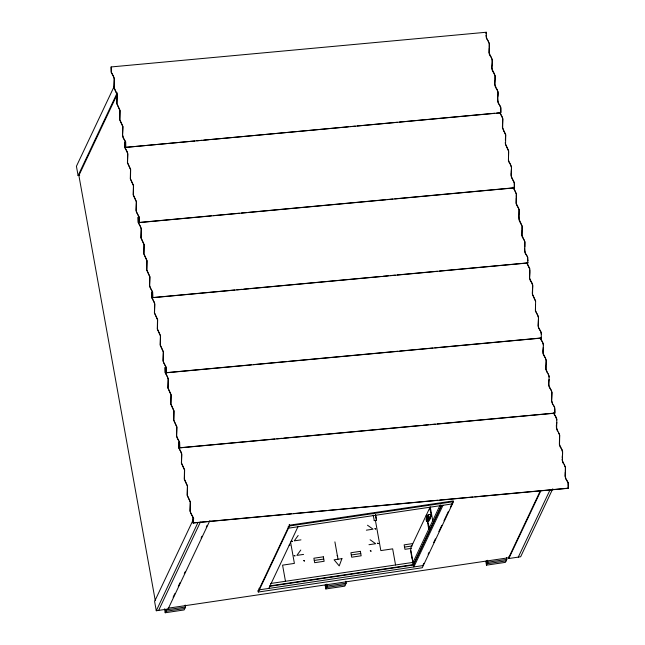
<?xml version="1.0" encoding="UTF-8"?>
<svg xmlns="http://www.w3.org/2000/svg" width="645" height="645" viewBox="0 0 645 645"><rect width="100%" height="100%" fill="white"/><g stroke="black" fill="none" stroke-linecap="round" stroke-linejoin="round"><path stroke-width="0.97" d="M491.732 66.685C492.369 62.984 493.03 58.421 489.926 55.575M497.561 98.072L498.061 102.668M511.05 173.174L511.074 175.561M514.42 186.308L514.396 183.922M516.347 197.064L516.322 194.669M518.757 216.099L519.265 220.695L521.99 226.072M522.128 229.233L522.103 226.847M524.538 248.269L525.046 252.872L527.159 256.194M554.934 410.817L554.789 413.203L554.724 407.559L552.378 403.48L551.685 400.795L551.999 392.249L548.903 385.444L549.113 376.164L546.017 369.359L546.218 360.079L543.122 353.275L543.332 343.987L540.389 337.891M556.296 426.095L556.82 422.362M562.65 453.741L562.118 457.482M485.999 33.725L486.241 32.25L111.15 66.943L111.206 72.321L113.528 76.336L114.254 79.166L113.939 87.672L117.035 94.476L116.826 103.756L119.922 110.561L119.72 119.841L122.816 126.646L122.494 135.152L123.219 137.982L125.541 141.997L125.598 147.374L500.826 112.802L500.762 107.167L498.416 103.087L497.722 100.394L498.037 91.856L494.941 85.051L495.15 75.771L492.054 68.959L492.256 59.679L489.16 52.874L489.37 43.594L486.427 37.491L486.241 32.25M489.273 47.625L489.232 43.699L488.023 40.643M495.054 79.795L495.013 75.868L493.804 72.82M500.834 111.972L500.794 108.046L499.577 104.998M529.843 272.158L529.497 278.277L530.392 280.873L531.98 283.026L532.706 285.856L532.278 293.588M543.332 347.26L542.808 351.001L543.146 354.113M545.839 365.538L545.88 369.464L547.089 372.512M549.113 379.437C548.29 382.888 548.145 387.137 550.967 389.757M565.399 471.382L565.359 467.456L564.141 464.408M125.735 147.495L125.67 141.852L123.324 137.78L122.639 135.087L122.953 126.541L119.857 119.736L120.059 110.456L116.963 103.651L117.172 94.372L114.076 87.567L114.278 78.287L111.335 72.184L111.15 66.943M139.223 222.589L139.03 217.091L136.095 211.028L136.305 201.748L133.209 194.943L133.41 185.663L130.314 178.859L130.524 169.571L127.428 162.766L127.742 154.26L127.017 151.43L124.695 147.423L124.638 142.037L124.832 147.278L127.774 153.381L127.565 162.661L130.661 169.466L130.451 178.754L133.555 185.558L133.346 194.838L136.442 201.643L136.127 210.189L136.821 212.874L139.167 216.954L139.223 222.589L514.315 187.905L514.25 182.261L511.904 178.189L511.219 175.496L511.533 166.95L508.429 160.145L508.639 150.865L505.543 144.061L505.753 134.781L502.657 127.976L502.858 118.696L499.915 112.593M152.72 297.692L152.526 292.193L149.584 286.13L149.793 276.85L146.697 270.037L146.907 260.757L143.811 253.953L144.012 244.673L140.916 237.868L141.239 229.362L140.513 226.532L138.191 222.517L138.135 217.139L138.32 222.38L141.263 228.483L141.053 237.763L144.149 244.568L143.948 253.848L147.044 260.653L146.834 269.941L149.93 276.745L149.616 285.284L150.309 287.976L152.655 292.056L152.72 297.692L527.803 262.999L527.739 257.363L525.401 253.283L524.707 250.599L525.022 242.052L521.926 235.248L522.128 225.968L519.032 219.163L519.241 209.875L516.145 203.07L516.355 193.79L513.404 187.687M166.208 372.794L166.015 367.295L163.08 361.224L163.282 351.944L160.186 345.139L160.395 335.86L157.299 329.055L157.509 319.775L154.405 312.962L154.727 304.464L154.002 301.634L151.68 297.619L151.623 292.241L151.809 297.482L154.752 303.577L154.542 312.865L157.646 319.67L157.436 328.95L160.532 335.755L160.323 345.035L163.427 351.839L163.112 360.386L163.798 363.07L166.144 367.15L166.208 372.794L541.292 338.101L541.236 332.465L538.889 328.386L538.196 325.693L538.51 317.155L535.415 310.35L535.624 301.062L532.528 294.257L532.73 284.977L529.634 278.172L529.843 268.892L526.9 262.789M179.697 447.888L179.504 442.389L176.569 436.326L176.778 427.046L173.682 420.242L173.884 410.954L170.788 404.149L170.998 394.869L167.902 388.064L168.216 379.558L167.49 376.728L165.168 372.721L165.112 367.336L165.297 372.576L168.24 378.68L168.039 387.959L171.135 394.764L170.925 404.052L174.021 410.857L173.819 420.137L176.915 426.942L176.601 435.488L177.286 438.173L179.633 442.252L179.697 447.888L554.789 413.203M193.186 522.99L192.992 517.492L190.057 511.429L190.267 502.141L187.171 495.336L187.373 486.056L184.276 479.251L184.486 469.971L181.39 463.166L181.705 454.66L180.979 451.831L178.657 447.815L178.601 442.438L178.794 447.678L181.737 453.782L181.527 463.062L184.623 469.866L184.414 479.146L187.518 485.951L187.308 495.239L190.404 502.044L190.09 510.582L190.783 513.275L193.129 517.355L193.186 522.99L568.277 488.297L568.213 482.662L565.867 478.582L565.181 475.897L565.496 467.351L562.392 460.546L562.601 451.266L559.505 444.461L559.715 435.173L556.619 428.369L556.82 419.089L553.878 412.985M489.128 48.335L489.023 52.979M494.909 80.512L494.634 83.576L495.416 87.204M497.65 97.314C498.48 94.081 498.271 90.163 495.699 87.752M505.366 140.239L505.615 134.886L504.068 131.483M511.146 172.417L511.501 167.837L510.493 164.459M514.315 187.905L514.323 187.074M516.258 197.822L516.169 203.917M518.854 215.341L518.943 209.238M522.031 229.999L521.95 236.094M524.78 246.801L524.724 241.415M527.803 262.999L527.812 262.168M535.527 305.093L535.439 311.188L537.761 315.203L538.486 318.033L538.164 326.539M541.292 338.101L541.308 337.271M545.984 364.82L546.194 360.958L545.468 358.128M565.254 472.092L565.149 476.736M568.277 488.297L568.084 482.799L566.044 479.332M413.042 562.384L412.792 562.916L412.453 561.061M113.842 87.123L76.424 166.273L78.101 175.577L79.674 175.343M78.101 175.577L117.237 92.783M117.164 94.493L78.883 175.464L155.211 600.342M193.734 518.653L154.598 601.446L156.275 610.75L168.095 609.001L209.867 520.628M156.275 610.75L197.991 522.498M158.638 610.396L200.353 522.152M185.51 607.01L184.123 609.944L165.201 612.75L166.595 609.815L185.51 607.01L185.163 605.05M173.126 597.294L174.851 593.65M178.294 586.361L180.011 582.717M184.317 573.607L185.18 571.784M201.111 538.083L201.974 536.261M206.279 527.15L207.142 525.328M258.161 591.255L289.387 525.199L453.362 500.907L450.371 507.244M289.532 525.973L453.5 501.681L422.273 567.745L258.306 592.029L289.532 525.973L289.25 524.417M268.804 588.425L297.95 526.772M345.801 581.258L346.155 583.217L344.769 586.152L325.846 588.95L327.233 586.015L326.886 584.056M410.623 548.306L430.239 506.809L432.739 520.709M427.812 518.483L428.554 516.919L430.916 516.572L430.521 514.347L428.151 514.694L427.417 516.25L427.812 518.483L430.61 518.04M426.474 521.329L427.208 519.765L426.805 517.54L426.071 519.096L426.474 521.329L428.836 520.975L431.432 515.419L429.635 508.091M430.167 515.081L430.521 514.347M412.703 563.101L440.075 505.18M413.437 564.617L441.301 505.68M441.793 505.156L413.51 565.004L269.449 586.345M443.002 505.285L413.856 566.939L410.543 548.484M422.991 565.157L423.846 563.343M428.127 554.297L428.981 552.491M433.682 542.534L435.399 538.914M438.818 531.674L441.817 525.336M443.954 520.813L448.227 511.767M506.446 557.457L506.801 559.417L505.414 562.351L486.491 565.157L487.878 562.222L487.531 560.263M540.397 490.643L508.679 557.748L167.958 608.219M552.773 488.805L520.644 556.772L508.816 558.522L540.97 490.514M518.282 557.127L550.177 489.644M298.167 535.495L294.265 540.857L300.965 539.865M300.78 550.032L296.877 555.393L303.577 554.402M337.666 556.192L337.15 555.579L337.674 556.192M452.459 503.882L288.492 528.174L288.21 526.618M374.189 520.644L376.551 520.297L375.551 514.71M366.36 530.174L373.068 529.182L367.489 525.224M368.972 544.711L375.672 543.719L370.101 539.76M412.663 543.59L404.149 544.856L404.947 549.314L411.575 548.331M314.276 560.457L323.742 559.054M351.299 554.966L360.757 553.571M404.552 547.081L412.115 545.96M270.674 583.475L413.324 562.343M269.86 585.886L413.953 564.536M423.313 565.536L259.346 589.828L259.064 588.28M327.233 586.015L346.155 583.217M487.878 562.222L506.801 559.417M184.817 608.477L165.894 611.283L165.547 609.323M345.462 584.684L326.539 587.482L326.015 584.547M506.107 560.884L487.185 563.69L486.661 560.747M427.208 519.765L429.973 519.386M126.605 147.286L194.798 140.973M196.806 140.787L201.821 140.328M203.828 140.142L208.843 139.675M210.85 139.489L348.244 126.783M350.251 126.597L355.266 126.138M357.274 125.952L397.385 122.244M399.392 122.058L494.675 113.246M496.674 113.06L500.826 112.802M139.094 222.477L211.302 215.801M213.31 215.615L239.384 213.197M241.383 213.011L246.398 212.552M248.406 212.366L385.807 199.66M387.814 199.474L392.829 199.007M394.829 198.821L514.178 187.784M152.583 297.579L234.82 289.968M236.828 289.782L241.843 289.323M243.842 289.137L248.857 288.67M250.865 288.484L381.243 276.431M383.251 276.245L388.266 275.778M390.273 275.592L395.288 275.125M397.288 274.939L437.407 271.231M439.414 271.045L527.666 262.886M166.071 372.673L251.316 364.788M253.324 364.602L286.42 361.547M288.428 361.361L397.747 351.251M399.747 351.065L432.843 348.002M434.851 347.816L541.163 337.988M179.56 447.775L274.834 438.963M276.842 438.777L281.857 438.31M283.865 438.124L288.879 437.665M290.887 437.479L421.266 425.418M423.273 425.232L428.28 424.773M430.288 424.587L435.302 424.12M437.31 423.934L554.652 413.082M193.048 522.869L284.316 514.428M286.324 514.242L291.338 513.783M293.346 513.597L326.443 510.534M328.442 510.348L437.762 500.238M439.769 500.052L472.866 496.997M474.873 496.811L568.14 488.184M493.465 72.466L492.53 71.119M499.246 104.643L498.311 103.289M510.179 164.007L508.663 161.685M514.662 190.493L513.114 187.09M541.647 340.689L542.582 342.043M555.474 416.146L554.482 414.985M501.826 116.197L499.786 112.73M503.729 131.129L502.407 127.299L502.721 118.793M515 190.847L516.21 193.895M541.308 340.334L540.26 338.028M545.186 357.588L543.356 354.806M552.87 404.689L551.548 400.859L551.862 392.353M558.36 432.231L559.417 434.537M560.263 447.154L561.851 449.315L562.634 452.943M486.749 38.942L487.031 39.49M548.073 373.673L548.363 374.213M553.853 405.85L554.136 406.39M555.788 416.597L556.796 419.968M557.377 431.07L556.304 426.901M562.875 462.699L563.158 463.247M489.636 55.035L489.184 53.72M502.108 116.745L502.56 118.051M518.733 208.553L516.371 204.61M524.514 240.73L522.152 236.78M551.249 390.306L551.701 391.612M554.2 414.437L553.749 413.131M559.981 446.614L559.529 445.3M565.762 478.792L565.31 477.477M486.499 38.321L485.959 35.314M492.28 70.499L491.74 67.491M527.408 256.815L527.771 258.242M526.763 262.926L529.706 268.997M538.325 327.281L540.647 331.288L541.373 334.118M542.824 342.664L543.308 344.873M548.605 374.842L549.088 377.043M554.386 407.011L554.926 410.018M562.625 462.078L562.085 459.071M427.562 520.531L429.352 527.868M508.502 150.97L505.406 144.166M514.283 183.148L511.187 176.343M508.454 160.992L508.615 151.744M535.487 301.167L532.383 294.362M508.542 556.974L508.816 558.522M485.79 561.239L486.491 565.157M440.64 505.019L440.906 506.502M429.344 517.967L429.61 519.451M428.151 514.694L428.554 516.919M428.562 519.443L428.836 520.975M426.248 515.25L426.748 518.024M427.248 520.805L428.748 529.15M410.623 550.862L412.123 559.207M395.554 564.98L392.66 548.847L380.832 550.596L375.422 520.459M375.454 514.726L376.454 520.305M373.181 515.065L374.285 520.628M334.9 541.873L338.012 559.223M325.144 585.039L325.846 588.95M290.556 542.018L294.394 563.399L282.575 565.149L285.469 581.282M258.024 590.481L258.306 592.029M164.499 608.832L165.201 612.75M559.578 435.278L559.368 444.558M505.228 142.593L505.293 143.383M529.876 270.569L529.884 271.368M527.949 259.822L527.957 260.62M289.202 545.17L289.952 545.452L289.25 545.081M291.596 541.05L292.354 541.34L291.596 541.05M294.209 555.587L294.967 555.877L294.209 555.587M303.763 560.666L304.513 560.957L303.763 560.666M374.979 528.698L375.737 528.989L374.979 528.698M370.311 550.806L371.069 551.096L370.311 550.806M377.591 543.235L378.341 543.525L377.591 543.235M341.939 558.643L339.214 565.907L334.086 559.804L341.939 558.643M323.339 556.82L313.881 558.223L314.679 562.682L324.137 561.279L323.339 556.82M360.361 551.338L350.896 552.741L351.702 557.199L361.16 555.797L360.361 551.338"/></g></svg>
